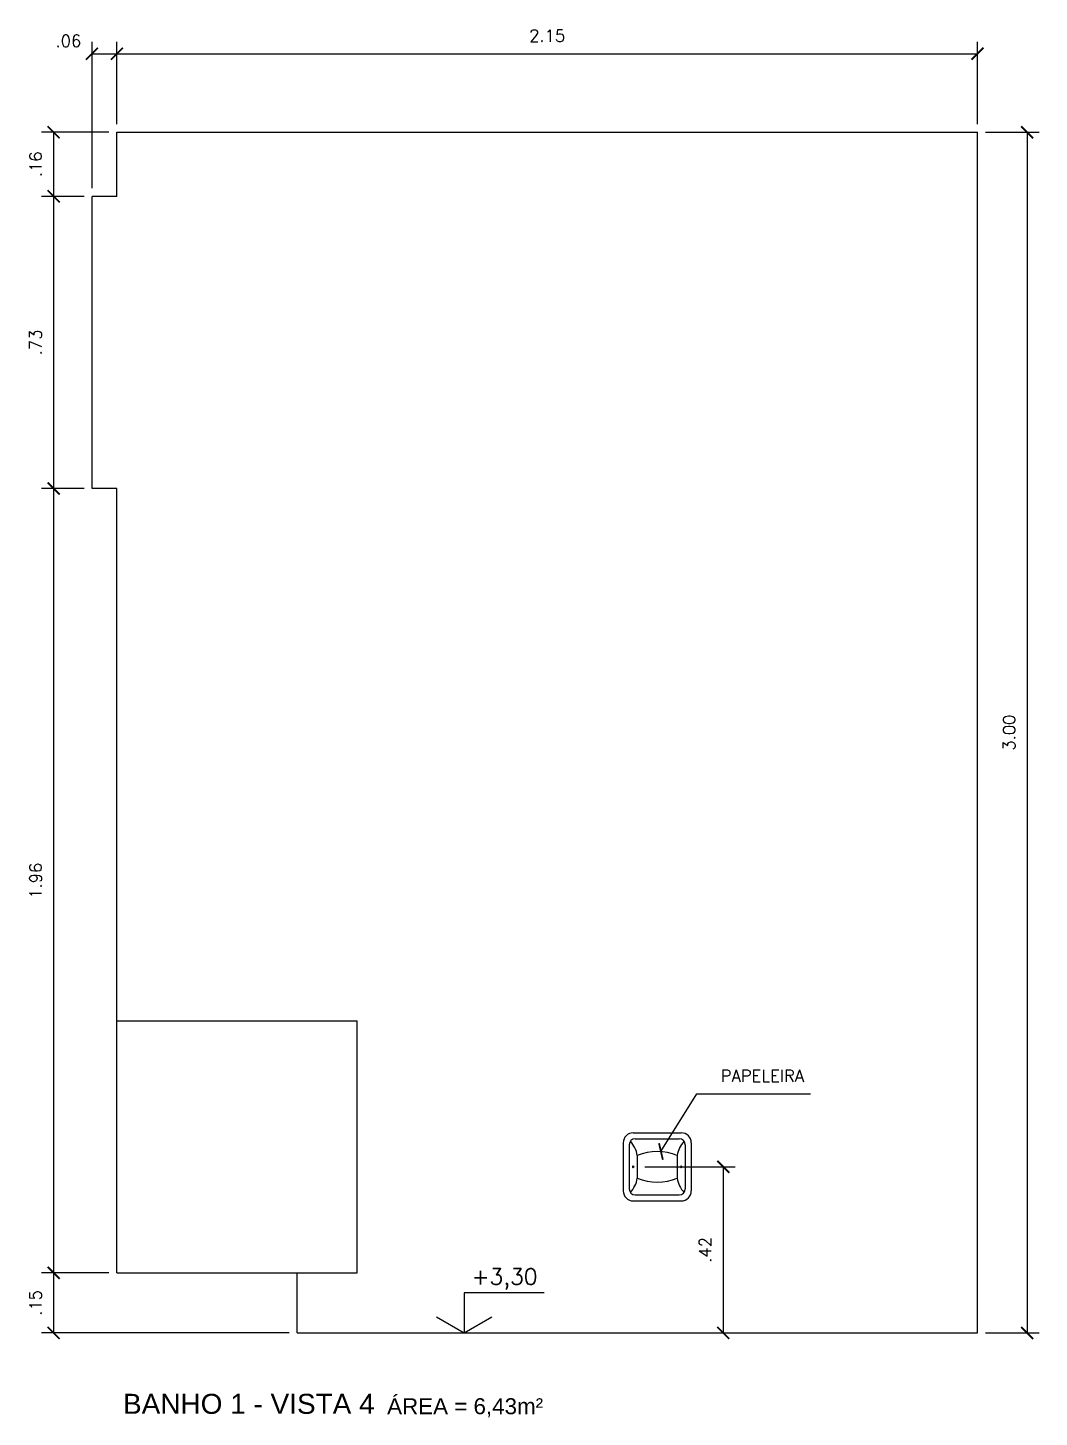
# Model space of a CAD drawing. Header units: millimetres. Extents: x 1 to 250, y 10 to 22.
# Drawn here: x 189.5 to 192.027, y 18.08 to 21.552 of the extents above; entities that cross this region are included whole.
import ezdxf

# ---------------------------------------------------------------- set-up
doc = ezdxf.new("R2010")
doc.units = ezdxf.units.MM
for name, color, linetype in [('COTAS', 1, 'Continuous'), ('LVISTA02', 1, 'Continuous'), ('NOTAS', 2, 'Continuous'), ('PEÇAS', 7, 'Continuous'), ('REVEST', 2, 'Continuous')]:
    doc.layers.add(name, color=color, linetype=linetype)
doc.styles.add('60-20', font='romans.shx', dxfattribs={"height": 0.03})
doc.styles.add('60-50', font='romans.shx', dxfattribs={"height": 0.075})
doc.styles.add('80-20', font='romans.shx', dxfattribs={"height": 0.04})
doc.styles.add('ARIAL', font='arial.ttf', dxfattribs={"height": 0.05})
doc.dimstyles.new('20', dxfattribs={"dimtxt": 0.1, "dimasz": 0.075, "dimexe": 0.075, "dimexo": 0.05, "dimgap": 0.075, "dimtad": 1, "dimzin": 4, "dimdsep": 46, "dimtxsty": '60-50', "dimblk1": 'ARCHTICK', "dimblk2": 'ARCHTICK', "dimsah": 1, "dimcen": 2.5, "dimclrt": 3, "dimadec": 0, "dimazin": 0, "dimtfac": 1, "dimtmove": 2, "dimatfit": 3, "dimldrblk": 'ARCHTICK', "dimfxl": 1, "dimarcsym": 0})

# ---------------------------------------------------------------- blocks, each defined once
blk = doc.blocks.new('_ARCHTICK')
at = {"color": 0, "linetype": 'ByBlock', "const_width": 0.15}
blk.add_lwpolyline([(-0.5, -0.5), (0.5, 0.5)], dxfattribs=at)
blk = doc.blocks.new('*D91')
at = {"color": 0, "linetype": 'ByBlock'}
for p, q in [((189.7227, 21.3109), (189.7227, 21.5173)), ((191.8727, 21.3109), (191.8727, 21.5173)), ((189.7227, 21.4873), (191.8727, 21.4873))]:
    blk.add_line(p, q, dxfattribs=at)
at = {"layer": 'DEFPOINTS', "color": 0, "linetype": 'ByBlock'}
for p in [(191.8727, 21.4873), (189.7227, 21.2909), (191.8727, 21.2909)]:
    blk.add_point(p, dxfattribs=at)
at = {"color": 0, "linetype": 'ByBlock', "xscale": 0.03, "yscale": 0.03, "zscale": 0.03, "rotation": 180}
blk.add_blockref('_ARCHTICK', (189.7227, 21.4873), dxfattribs=at)
at = {"color": 0, "linetype": 'ByBlock', "xscale": 0.03, "yscale": 0.03, "zscale": 0.03}
blk.add_blockref('_ARCHTICK', (191.8727, 21.4873), dxfattribs=at)
at = {"color": 3, "linetype": 'ByBlock', "insert": (190.7977, 21.5323), "char_height": 0.03, "attachment_point": 5, "style": '60-20'}
blk.add_mtext('2.15', dxfattribs=at)
blk = doc.blocks.new('*D118')
at = {"color": 0, "linetype": 'ByBlock'}
for p, q in [((189.6604, 21.1509), (189.6604, 21.5173)), ((189.7227, 21.3109), (189.7227, 21.5173)), ((189.6604, 21.4873), (189.7227, 21.4873))]:
    blk.add_line(p, q, dxfattribs=at)
at = {"layer": 'DEFPOINTS', "color": 0, "linetype": 'ByBlock'}
for p in [(189.7227, 21.4873), (189.7227, 21.2909), (189.6604, 21.1309)]:
    blk.add_point(p, dxfattribs=at)
at = {"color": 0, "linetype": 'ByBlock', "xscale": 0.03, "yscale": 0.03, "zscale": 0.03, "rotation": 180}
blk.add_blockref('_ARCHTICK', (189.6604, 21.4873), dxfattribs=at)
at = {"color": 0, "linetype": 'ByBlock', "xscale": 0.03, "yscale": 0.03, "zscale": 0.03}
blk.add_blockref('_ARCHTICK', (189.7227, 21.4873), dxfattribs=at)
at = {"color": 3, "linetype": 'ByBlock', "insert": (189.6014, 21.5192), "char_height": 0.03, "attachment_point": 5, "style": '60-20'}
blk.add_mtext('.06', dxfattribs=at)
blk = doc.blocks.new('*D241')
at = {"color": 0, "linetype": 'ByBlock'}
for p, q in [((189.7027, 21.2909), (189.5346, 21.2909)), ((189.5646, 21.2909), (189.5646, 21.1309)), ((189.6404, 21.1309), (189.5346, 21.1309))]:
    blk.add_line(p, q, dxfattribs=at)
at = {"layer": 'DEFPOINTS', "color": 0, "linetype": 'ByBlock'}
for p in [(189.7227, 21.2909), (189.5646, 21.1309), (189.6604, 21.1309)]:
    blk.add_point(p, dxfattribs=at)
at = {"color": 0, "linetype": 'ByBlock', "xscale": 0.03, "yscale": 0.03, "zscale": 0.03}
for p, rotation in [((189.5646, 21.2909), 90), ((189.5646, 21.1309), 270)]:
    blk.add_blockref('_ARCHTICK', p, dxfattribs=dict(at, rotation=rotation))
at = {"color": 3, "linetype": 'ByBlock', "insert": (189.5196, 21.2109), "char_height": 0.03, "attachment_point": 5, "rotation": 90, "style": '60-20'}
blk.add_mtext('.16', dxfattribs=at)
blk = doc.blocks.new('*D242')
at = {"color": 0, "linetype": 'ByBlock'}
for p, q in [((189.5646, 21.1309), (189.5646, 20.4009)), ((189.6404, 20.4009), (189.5346, 20.4009))]:
    blk.add_line(p, q, dxfattribs=at)
at = {"layer": 'DEFPOINTS', "color": 0, "linetype": 'ByBlock'}
for p in [(189.6604, 21.1309), (189.5646, 20.4009), (189.6604, 20.4009)]:
    blk.add_point(p, dxfattribs=at)
at = {"color": 0, "linetype": 'ByBlock', "xscale": 0.03, "yscale": 0.03, "zscale": 0.03}
for p, rotation in [((189.5646, 21.1309), 90), ((189.5646, 20.4009), 270)]:
    blk.add_blockref('_ARCHTICK', p, dxfattribs=dict(at, rotation=rotation))
at = {"color": 3, "linetype": 'ByBlock', "insert": (189.5196, 20.7659), "char_height": 0.03, "attachment_point": 5, "rotation": 90, "style": '60-20'}
blk.add_mtext('.73', dxfattribs=at)
blk = doc.blocks.new('*D243')
at = {"color": 0, "linetype": 'ByBlock'}
for p, q in [((189.5646, 20.4009), (189.5646, 18.4409)), ((189.7027, 18.4409), (189.5346, 18.4409))]:
    blk.add_line(p, q, dxfattribs=at)
at = {"layer": 'DEFPOINTS', "color": 0, "linetype": 'ByBlock'}
for p in [(189.6604, 20.4009), (189.5646, 18.4409), (189.7227, 18.4409)]:
    blk.add_point(p, dxfattribs=at)
at = {"color": 0, "linetype": 'ByBlock', "xscale": 0.03, "yscale": 0.03, "zscale": 0.03}
for p, rotation in [((189.5646, 20.4009), 90), ((189.5646, 18.4409), 270)]:
    blk.add_blockref('_ARCHTICK', p, dxfattribs=dict(at, rotation=rotation))
at = {"color": 3, "linetype": 'ByBlock', "insert": (189.5196, 19.4209), "char_height": 0.03, "attachment_point": 5, "rotation": 90, "style": '60-20'}
blk.add_mtext('1.96', dxfattribs=at)
blk = doc.blocks.new('*D244')
at = {"color": 0, "linetype": 'ByBlock'}
for p, q in [((189.5646, 18.4409), (189.5646, 18.2909)), ((190.1527, 18.2909), (189.5346, 18.2909))]:
    blk.add_line(p, q, dxfattribs=at)
at = {"layer": 'DEFPOINTS', "color": 0, "linetype": 'ByBlock'}
for p in [(189.7227, 18.4409), (189.5646, 18.2909), (190.1727, 18.2909)]:
    blk.add_point(p, dxfattribs=at)
at = {"color": 0, "linetype": 'ByBlock', "xscale": 0.03, "yscale": 0.03, "zscale": 0.03}
for p, rotation in [((189.5646, 18.4409), 90), ((189.5646, 18.2909), 270)]:
    blk.add_blockref('_ARCHTICK', p, dxfattribs=dict(at, rotation=rotation))
at = {"color": 3, "linetype": 'ByBlock', "insert": (189.5196, 18.3659), "char_height": 0.03, "attachment_point": 5, "rotation": 90, "style": '60-20'}
blk.add_mtext('.15', dxfattribs=at)
blk = doc.blocks.new('*D245')
at = {"color": 0, "linetype": 'ByBlock'}
for p, q in [((191.8927, 21.2909), (192.0271, 21.2909)), ((191.9971, 21.2909), (191.9971, 18.2909)), ((191.8927, 18.2909), (192.0271, 18.2909))]:
    blk.add_line(p, q, dxfattribs=at)
at = {"layer": 'DEFPOINTS', "color": 0, "linetype": 'ByBlock'}
for p in [(191.8727, 21.2909), (191.8727, 18.2909), (191.9971, 18.2909)]:
    blk.add_point(p, dxfattribs=at)
at = {"color": 0, "linetype": 'ByBlock', "xscale": 0.03, "yscale": 0.03, "zscale": 0.03}
for p, rotation in [((191.9971, 21.2909), 90), ((191.9971, 18.2909), 270)]:
    blk.add_blockref('_ARCHTICK', p, dxfattribs=dict(at, rotation=rotation))
at = {"color": 3, "linetype": 'ByBlock', "insert": (191.9521, 19.7909), "char_height": 0.03, "attachment_point": 5, "rotation": 90, "style": '60-20'}
blk.add_mtext('3.00', dxfattribs=at)
blk = doc.blocks.new('*D313')
at = {"color": 0, "linetype": 'ByBlock'}
for p, q in [((203.3009, 18.7059), (203.5268, 18.7059)), ((203.4968, 18.7059), (203.4968, 18.2909)), ((203.5029, 18.2909), (203.5268, 18.2909))]:
    blk.add_line(p, q, dxfattribs=at)
at = {"layer": 'DEFPOINTS', "color": 0, "linetype": 'ByBlock'}
for p in [(203.2809, 18.7059), (203.4829, 18.2909), (203.4968, 18.2909)]:
    blk.add_point(p, dxfattribs=at)
at = {"color": 0, "linetype": 'ByBlock', "xscale": 0.03, "yscale": 0.03, "zscale": 0.03}
for p, rotation in [((203.4968, 18.7059), 90), ((203.4968, 18.2909), 270)]:
    blk.add_blockref('_ARCHTICK', p, dxfattribs=dict(at, rotation=rotation))
at = {"color": 3, "linetype": 'ByBlock', "insert": (203.4518, 18.4984), "char_height": 0.03, "attachment_point": 5, "rotation": 90, "style": '60-20'}
blk.add_mtext('.42', dxfattribs=at)

msp = doc.modelspace()

# ---------------------------------------------------------------- linework, layer by layer
at = {"layer": 'LVISTA02'}
for p, q in [((189.7227, 19.0709), (190.3227, 19.0709)), ((190.3227, 18.4409), (190.3227, 19.0709)), ((190.1727, 18.4409), (190.3227, 18.4409))]:
    msp.add_line(p, q, dxfattribs=at)
at = {"layer": 'NOTAS'}
msp.add_lwpolyline([(190.7905, 18.3909), (190.5905, 18.3909), (190.5905, 18.2909)], dxfattribs=at)
at = {"layer": 'NOTAS', "color": 3}
msp.add_lwpolyline([(190.5212, 18.3309), (190.5905, 18.2909), (190.6597, 18.3309)], dxfattribs=at)
at = {"layer": 'PEÇAS'}
for p, q in [((191.0127, 18.7909), (191.1327, 18.7909)), ((190.9877, 18.7659), (190.9877, 18.6459)), ((191.1577, 18.7659), (191.1577, 18.6459)), ((191.0127, 18.6209), (191.1327, 18.6209))]:
    msp.add_line(p, q, dxfattribs=at)
at = {"layer": 'PEÇAS', "color": 8}
for p, q in [((191.0027, 18.7609), (191.0027, 18.6509)), ((191.0177, 18.7759), (191.1277, 18.7759)), ((191.1427, 18.7609), (191.1427, 18.6509)), ((191.0227, 18.7343), (191.0227, 18.6775)), ((191.1227, 18.7343), (191.1227, 18.6775)), ((191.0177, 18.6359), (191.1277, 18.6359))]:
    msp.add_line(p, q, dxfattribs=at)
at = {"layer": 'PEÇAS'}
for centre, start, end in [((191.0127, 18.7659), 90, 180), ((191.1327, 18.7659), 0, 90), ((191.0127, 18.6459), 180, 270), ((191.1327, 18.6459), 270, 0)]:
    msp.add_arc(centre, 0.025, start, end, dxfattribs=at)
at = {"layer": 'PEÇAS', "color": 8}
for centre, radius, start, end in [((191.0177, 18.7609), 0.015, 90, 180), ((190.9575, 18.7248), 0.0659, 8.2703, 43.0744), ((191.1879, 18.7248), 0.0659, 136.9256, 171.7297), ((191.1277, 18.7609), 0.015, 0, 90), ((191.0727, 18.6143), 0.13, 67.3801, 112.6199), ((191.0177, 18.6509), 0.015, 180, 270), ((190.9575, 18.6869), 0.0659, 316.9256, 351.7297), ((191.0727, 18.7975), 0.13, 247.3801, 292.6199), ((191.1879, 18.6869), 0.0659, 188.2703, 223.0744), ((191.1277, 18.6509), 0.015, 270, 0)]:
    msp.add_arc(centre, radius, start, end, dxfattribs=at)
msp.add_ellipse((191.0127, 18.7059), major_axis=(0, 0.00281), ratio=0.41851, dxfattribs=at)
at = {"layer": 'PEÇAS', "color": 8, "extrusion": (0, 0, -1)}
msp.add_ellipse((191.1327, 18.7059), major_axis=(0, 0.00281), ratio=0.41851, dxfattribs=at)
at = {"layer": 'REVEST'}
for p, q in [((189.7227, 21.2909), (191.8727, 21.2909)), ((189.7227, 21.1309), (189.7227, 21.2909)), ((191.8727, 18.2909), (191.8727, 21.2909)), ((189.6604, 20.4009), (189.6604, 21.1309)), ((189.7227, 21.1309), (189.6604, 21.1309)), ((189.7227, 20.4009), (189.6604, 20.4009)), ((189.7227, 18.4409), (189.7227, 20.4009)), ((189.7227, 18.4409), (190.1727, 18.4409)), ((190.1727, 18.2909), (190.1727, 18.4409)), ((190.1727, 18.2909), (191.8727, 18.2909))]:
    msp.add_line(p, q, dxfattribs=at)

# ---------------------------------------------------------------- texts
at = {"layer": 'COTAS', "color": 3, "insert": (191.2312, 18.9332), "char_height": 0.03, "attachment_point": 4, "style": '60-20'}
msp.add_mtext('PAPELEIRA', dxfattribs=at)
at = {"layer": 'NOTAS', "color": 3, "style": '80-20'}
msp.add_text('+3,30', height=0.04, dxfattribs=at).set_placement((190.6091, 18.4117))
at = {"layer": 'NOTAS', "style": 'ARIAL'}
for s, height, p in [('BANHO 1 - VISTA 4', 0.05, (189.7379, 18.0888)), ('ÁREA = 6,43m²', 0.04, (190.3978, 18.0878))]:
    msp.add_text(s, height=height, dxfattribs=at).set_placement(p)

# ---------------------------------------------------------------- dimensions: what is measured, and where the dimension line sits
at = {"layer": 'COTAS'}
dim = msp.add_linear_dim(base=(189.7227, 21.4873), p1=(189.6604, 21.1309), p2=(189.7227, 21.2909), dimstyle='20', override={"dimtxt": 0.02, "dimasz": 0.03, "dimexe": 0.03, "dimexo": 0.02, "dimgap": 0.03, "dimtxsty": '60-20'}, dxfattribs=at)
dim.commit()
dim.dimension.update_dxf_attribs({"geometry": '*D118', "text_midpoint": (189.6014, 21.5192), "dimtype": 160})
dim = msp.add_linear_dim(base=(191.8727, 21.4873), p1=(189.7227, 21.2909), p2=(191.8727, 21.2909), dimstyle='20', override={"dimtxt": 0.02, "dimasz": 0.03, "dimexe": 0.03, "dimexo": 0.02, "dimgap": 0.03, "dimtxsty": '60-20'}, dxfattribs=at)
dim.commit()
dim.dimension.update_dxf_attribs({"geometry": '*D91', "text_midpoint": (190.7977, 21.5323)})
for base, p1, p2, override, picture, middle in [((189.5646, 21.1309), (189.7227, 21.2909), (189.6604, 21.1309), {"dimtxt": 0.02, "dimasz": 0.03, "dimexe": 0.03, "dimexo": 0.02, "dimgap": 0.03, "dimtxsty": '60-20'}, '*D241', (189.5196, 21.2109)), ((191.9971, 18.2909), (191.8727, 21.2909), (191.8727, 18.2909), {"dimtxt": 0.02, "dimasz": 0.03, "dimexe": 0.03, "dimexo": 0.02, "dimgap": 0.03, "dimtxsty": '60-20'}, '*D245', (191.9521, 19.7909)), ((189.5646, 20.4009), (189.6604, 21.1309), (189.6604, 20.4009), {"dimtxt": 0.02, "dimasz": 0.03, "dimexe": 0.03, "dimexo": 0.02, "dimgap": 0.03, "dimtxsty": '60-20', "dimse1": 1}, '*D242', (189.5196, 20.7659)), ((189.5646, 18.4409), (189.6604, 20.4009), (189.7227, 18.4409), {"dimtxt": 0.02, "dimasz": 0.03, "dimexe": 0.03, "dimexo": 0.02, "dimgap": 0.03, "dimtxsty": '60-20', "dimse1": 1}, '*D243', (189.5196, 19.4209)), ((189.5646, 18.2909), (189.7227, 18.4409), (190.1727, 18.2909), {"dimtxt": 0.02, "dimasz": 0.03, "dimexe": 0.03, "dimexo": 0.02, "dimgap": 0.03, "dimtxsty": '60-20', "dimse1": 1}, '*D244', (189.5196, 18.3659))]:
    dim = msp.add_linear_dim(base=base, p1=p1, p2=p2, angle=90, dimstyle='20', override=override, dxfattribs=at)
    dim.commit()
    dim.dimension.update_dxf_attribs({"geometry": picture, "text_midpoint": middle})
dim = msp.add_linear_dim(base=(191.2378009759, 18.2908657796), p1=(191.0218674719, 18.7058657796), p2=(191.2238595046, 18.2908657796), angle=90, dimstyle='20', override={"dimtxt": 0.02, "dimasz": 0.03, "dimexe": 0.03, "dimexo": 0.02, "dimgap": 0.03, "dimtxsty": '60-20'}, dxfattribs=at)
dim.commit()
dim.dimension.update_dxf_attribs({"geometry": '*D313', "text_midpoint": (191.1928009759, 18.4983657796), "insert": (-12.2590303519, 0)})

# ---------------------------------------------------------------- leaders
at = {"layer": 'COTAS', "annotation_type": 0, "has_hookline": 1, "hookline_direction": 0, "text_width": 0.2243}
msp.add_leader([(191.0819, 18.7443), (191.1712, 18.8882), (191.2012, 18.8882)], dimstyle='20', override={"dimtxt": 0.02, "dimasz": 0.03, "dimexe": 0.03, "dimexo": 0.02, "dimgap": 0.03, "dimtxsty": '60-20'}, dxfattribs=at)

doc.saveas('drawing.dxf')
